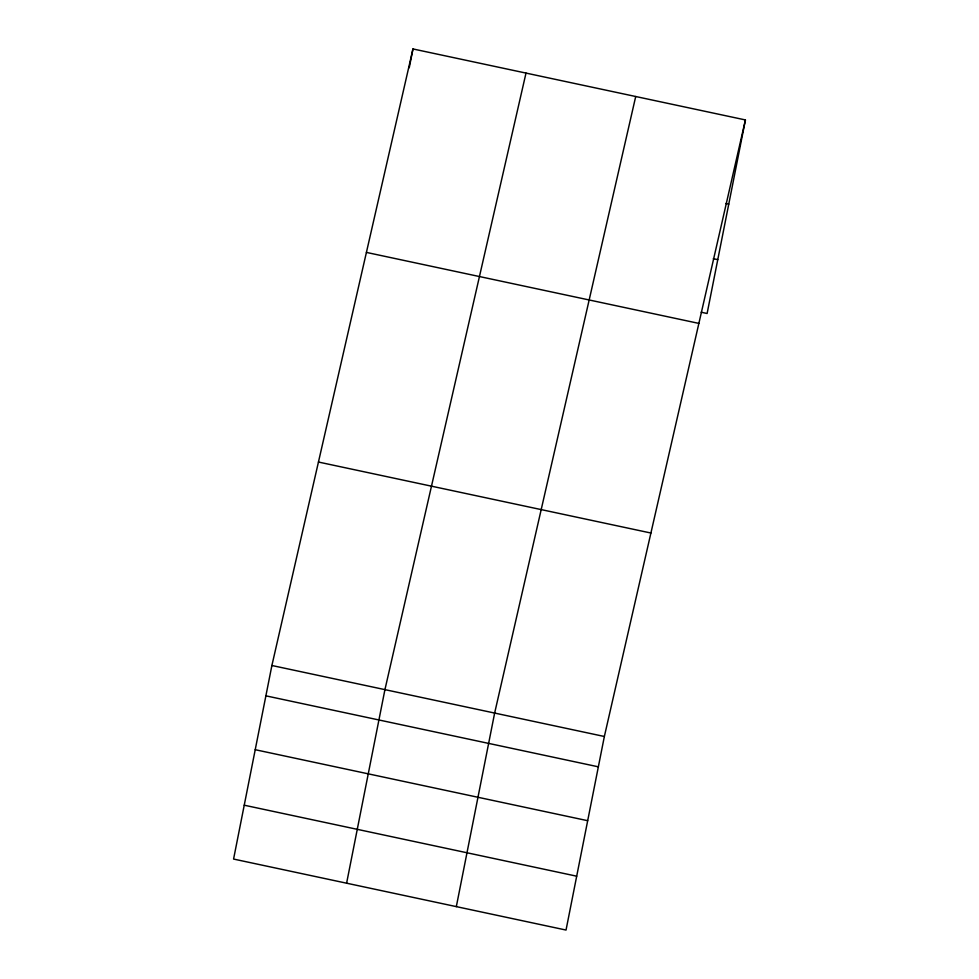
<?xml version="1.0" encoding="UTF-8"?>
<svg xmlns="http://www.w3.org/2000/svg" width="979" height="979" viewBox="0 0 979 979"><rect width="100%" height="100%" fill="white"/><g stroke="black" fill="none" stroke-linecap="round" stroke-linejoin="round"><path stroke-width="1.47" d="M271.893 665.5L233.577 859.06L566.033 930.05L604.361 736.489L745.423 119.94L412.967 48.95L271.893 665.5L604.361 736.489M409.246 67.735L412.967 48.95M346.603 883.193L384.931 689.632L526.004 73.082M456.324 906.627L494.64 713.067L635.714 96.517M745.423 119.94L707.107 313.5L701.172 312.228M725.794 203.51L728.755 204.146M713.324 258.689L717.766 259.643M366.415 252.411L698.871 323.4M318.456 462.039L650.913 533.029M265.884 695.836L598.353 766.826M255.225 749.706L587.681 820.696M244.236 805.203L576.692 876.193"/></g></svg>
